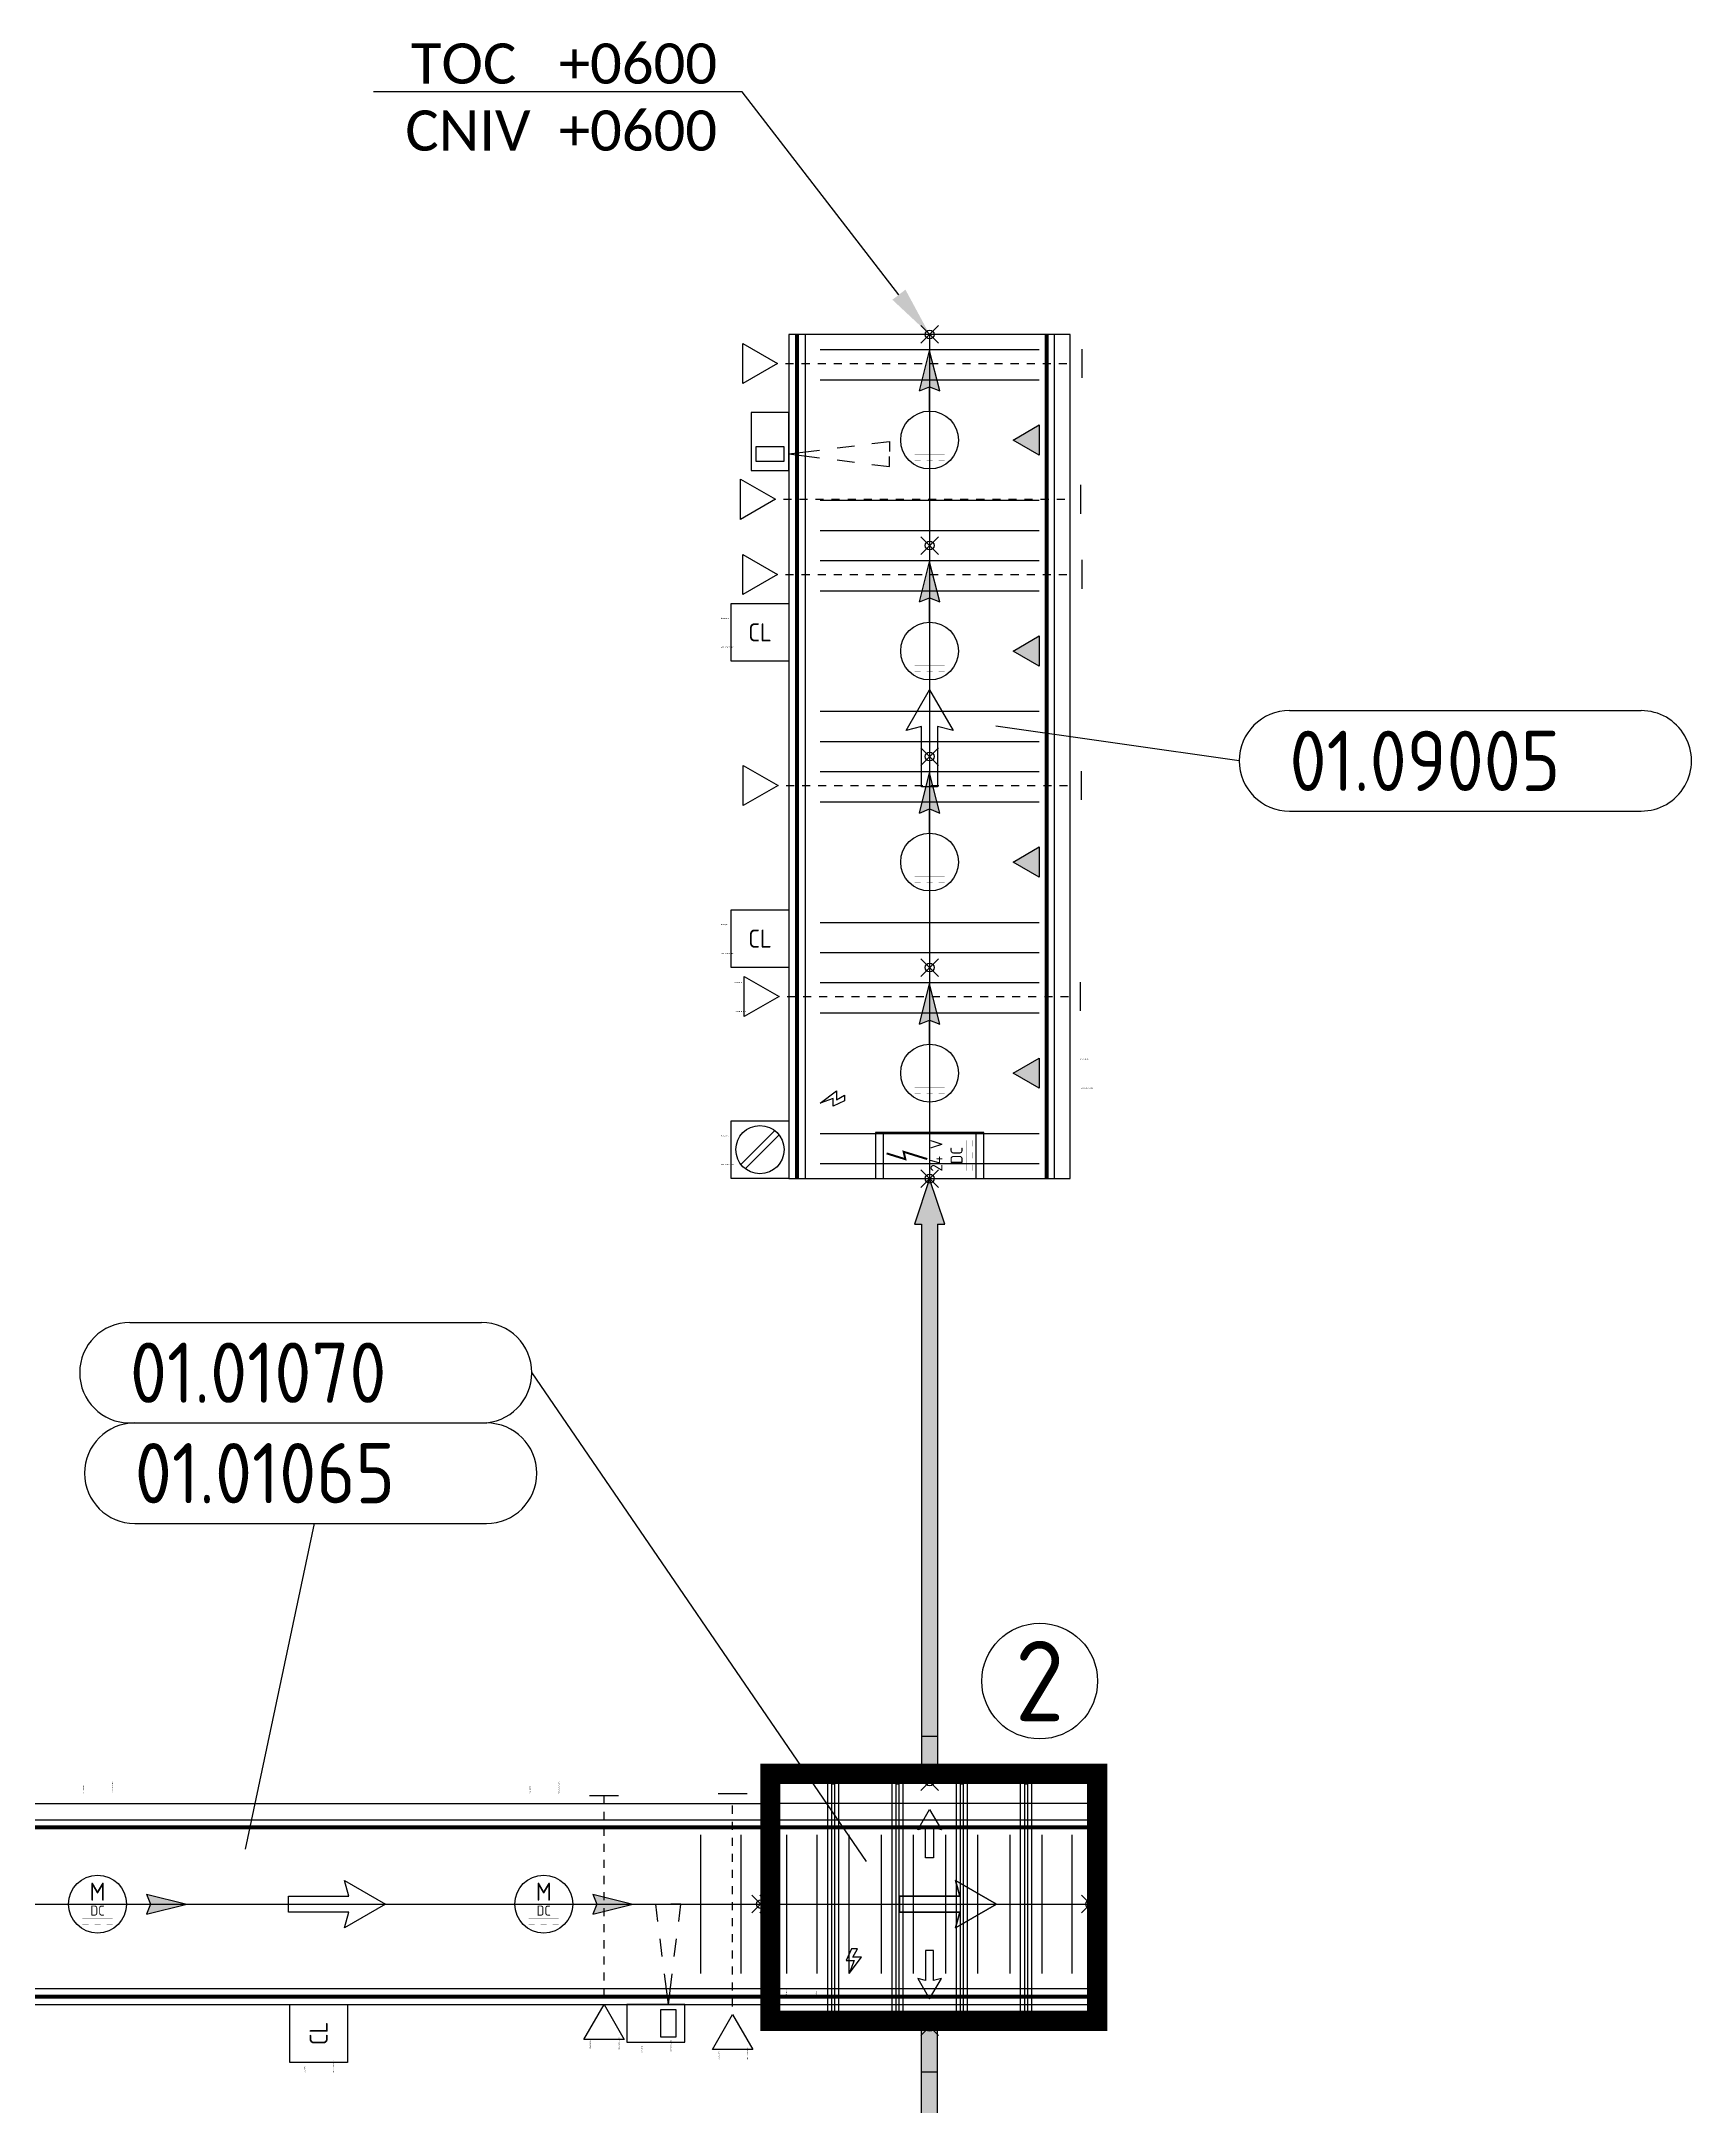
# Model space of a CAD drawing. Header units: millimetres. Extents: x -237058 to -184775, y -34272 to -10386.
# Drawn here: x -208904 to -204793, y -15525 to -10386 of the extents above; entities that cross this region are included whole.
import ezdxf
from ezdxf import colors
from ezdxf.entities.mleader import LeaderData, LeaderLine
from ezdxf.enums import TextEntityAlignment as Align
from ezdxf.math import Vec2, Vec3

# ---------------------------------------------------------------- set-up
doc = ezdxf.new("R2018")
doc.units = ezdxf.units.MM
doc.set_wipeout_variables(frame=1)
doc.header["$PDMODE"] = 35
doc.header["$PDSIZE"] = 22
for name, color, linetype in [('0_SA-Comp_230V', 7, 'Continuous'), ('0_SA-Comp_Connections_And_Zooms', 1, 'Continuous'), ('0_SA-Comp_ICE', 4, 'Continuous'), ('0_SA-Comp_Inther', 7, 'Continuous'), ('0_SA-Comp_Profinet', 7, 'Continuous'), ('0_TOC+0600_conv_ICE', 7, 'Continuous'), ('conv_accumulation', 3, 'Continuous'), ('conv_beltside', 74, 'Continuous'), ('conv_centerline', 140, 'Continuous'), ('conv_direction', 30, 'Continuous'), ('conv_e-side', 12, 'Continuous'), ('conv_nodes', 7, 'Continuous'), ('conv_POSNR', 3, 'Continuous'), ('conv_speeds', 7, 'Continuous'), ('conv_type', 7, 'Continuous'), ('Zoom_Window', 1, 'Continuous')]:
    doc.layers.add(name, color=color, linetype=linetype)
doc.layers.add('conv_textures', color=7, linetype='Continuous', true_color=0x5a6e7e)
doc.styles.add('ICE_25', font='calibri.ttf', dxfattribs={"height": 25})
doc.styles.add('Int_Kader_2.0', font='calibri.ttf', dxfattribs={"height": 2})
doc.styles.get("Standard").update_dxf_attribs({"font": 'isocp.shx'})

# ---------------------------------------------------------------- blocks, each defined once
blk = doc.blocks.new('ICE_sub-block_balloon_S')
at = {"layer": 'conv_POSNR'}
for p, q in [((-437.5, 125), (437.5, 125)), ((-437.5, -125), (437.5, -125))]:
    blk.add_line(p, q, dxfattribs=at)
for centre, start, end in [((-437.5, 0), 90, 270), ((437.5, 0), 270, 90)]:
    blk.add_arc(centre, 125, start, end, dxfattribs=at)
blk = doc.blocks.new('ICE_sub-block_direction')
at = {"layer": 'conv_direction'}
for p, q in [((75, 20), (64.6, 58.6)), ((64.6, 58.6), (166.2, 0)), ((-75, -20), (-75, 20)), ((-75, 20), (75, 20)), ((166.2, 0), (64.6, -58.6)), ((75, -20), (-75, -20)), ((64.6, -58.6), (75, -20))]:
    blk.add_line(p, q, dxfattribs=at)
blk = doc.blocks.new('ICE_sub-block_accumulation')
at = {"layer": 'conv_accumulation'}
h = blk.add_hatch(color=256, dxfattribs=at)
h.dxf.hatch_style = 1
h.paths.add_polyline_path([(0, 65), (-37.5, 0), (37.5, 0)])
for p, q in [((-37.5, 0), (0, 65)), ((0, 65), (37.5, 0)), ((37.5, 0), (-37.5, 0))]:
    blk.add_line(p, q, dxfattribs=at)
blk = doc.blocks.new('power_supply_sign')
blk.add_lwpolyline([(0, 0), (30.5, 40.8), (8.7, 40.8), (20.3, 60.9), (5.8, 60.9), (-7.4, 32.6), (11.9, 32.6)], close=True)
blk = doc.blocks.new('*U287')
for p, q in [((0, 350), (0, 310)), ((2100, 350), (0, 350)), ((0, 310), (0, -310)), ((2100, 310), (0, 310)), ((2100, 310), (2100, 350)), ((2100, -310), (2100, 310)), ((0, -310), (0, -350)), ((2100, -310), (0, -310)), ((0, -350), (2100, -350)), ((2100, -350), (2100, -310))]:
    blk.add_line(p, q)
at = {"layer": 'conv_beltside', "const_width": 10}
blk.add_lwpolyline([(0, -291.3), (2100, -291.3)], dxfattribs=at)
at = {"layer": 'conv_centerline'}
blk.add_line((2100, 0), (0, 0), dxfattribs=at)
at = {"layer": 'conv_e-side', "const_width": 10}
blk.add_lwpolyline([(0, 330), (2100, 330)], dxfattribs=at)
at = {"layer": 'conv_nodes'}
for p in [(0, 0), (525, 0), (1050, 0), (1575, 0), (2100, 0)]:
    blk.add_point(p, dxfattribs=at)
at = {"layer": 'conv_POSNR'}
blk.add_line((1039.3, -770.3), (1125.8, -164.6), dxfattribs=at)
at = {"layer": 'conv_textures'}
for p, q in [((37.5, 272.5), (37.5, -272.5)), ((112.5, 272.5), (112.5, -272.5)), ((412.5, 272.5), (412.5, -272.5)), ((487.5, 272.5), (487.5, -272.5)), ((562.5, 272.5), (562.5, -272.5)), ((637.5, 272.5), (637.5, -272.5)), ((937.5, 272.5), (937.5, -272.5)), ((1012.5, 272.5), (1012.5, -272.5)), ((1087.5, 272.5), (1087.5, -272.5)), ((1162.5, 272.5), (1162.5, -272.5)), ((1462.5, 272.5), (1462.5, -272.5)), ((1537.5, 272.5), (1537.5, -272.5)), ((1612.5, 272.5), (1612.5, -272.5)), ((1687.5, 272.5), (1687.5, -272.5)), ((1987.5, 272.5), (1987.5, -272.5)), ((2062.5, 272.5), (2062.5, -272.5))]:
    blk.add_line(p, q, dxfattribs=at)
at = {"xscale": -1, "rotation": 180}
blk.add_blockref('power_supply_sign', (187.5, 272.5), dxfattribs=at)
at = {"rotation": 270}
blk.add_blockref('ICE_sub-block_balloon_S', (1039.3, -1332.8), dxfattribs=at)
at = {"layer": 'conv_accumulation'}
for p in [(262.5, -272.5), (787.5, -272.5), (1312.5, -272.5), (1837.5, -272.5)]:
    blk.add_blockref('ICE_sub-block_accumulation', p, dxfattribs=at)
at = {"layer": 'conv_direction'}
blk.add_blockref('ICE_sub-block_direction', (1050, 0), dxfattribs=at)
blk.add_blockref('ICE_sub-block_direction', (1050, 0), dxfattribs=at)
at = {"layer": 'conv_POSNR', "flags": 8}
blk.add_attdef('position_number', (964.3, -895.3), '', height=150, rotation=270, dxfattribs=at)
at = {"layer": 'conv_speeds', "lineweight": 30, "flags": 2}
for tag, p in [('v', (37.5, 310)), ('a', (112.5, 310))]:
    blk.add_attdef(tag, text='', height=25, rotation=270, dxfattribs=at).set_placement(p, align=Align.MIDDLE_LEFT)
at = {"layer": 'conv_type', "style": 'ICE_25', "flags": 10}
blk.add_attdef('identifier', (15, -342.5), '', height=25, dxfattribs=at)
blk = doc.blocks.new('*U248')
for p, q in [((0, 250), (0, 210)), ((0, 210), (0, -210)), ((800, 210), (800, 250)), ((800, -210), (800, 210)), ((0, -210), (0, -250)), ((800, -250), (800, -210))]:
    blk.add_line(p, q)
for points in [[(173.5, -304), (146.5, -304), (146.5, 304), (173.5, 304)], [(333.5, -304), (306.5, -304), (306.5, 304), (333.5, 304)], [(493.5, -304), (466.5, -304), (466.5, 304), (493.5, 304)], [(653.5, -304), (626.5, -304), (626.5, 304), (653.5, 304)], [(731, -304), (704, -304), (704, 304), (731, 304)], [(731, -304), (704, -304), (704, 304), (731, 304)], [(731, -304), (704, -304), (704, 304), (731, 304)]]:
    blk.add_lwpolyline(points, close=True)
at = {"layer": 'conv_nodes'}
for p in [(400, 305), (0, 0), (800, 0), (400, -305)]:
    blk.add_point(p, dxfattribs=at)
at = {"layer": 'conv_POSNR'}
blk.add_line((-589.5, 1322), (242.2, 106.3), dxfattribs=at)
at = {"layer": 'conv_textures'}
for p, q in [((45, -172.5), (45, 172.5)), ((120, -172.5), (120, 172.5)), ((200, -172.5), (200, 172.5)), ((280, -172.5), (280, 172.5)), ((360, -172.5), (360, 172.5)), ((440, -172.5), (440, 172.5)), ((520, -172.5), (520, 172.5)), ((600, -172.5), (600, 172.5)), ((680, -172.5), (680, 172.5)), ((755, -172.5), (755, 172.5))]:
    blk.add_line(p, q, dxfattribs=at)
for points in [[(164, -298.7), (164, 298.7), (156, 298.7), (156, -298.7)], [(324, -298.7), (324, 298.7), (316, 298.7), (316, -298.7)], [(484, -298.7), (484, 298.7), (476, 298.7), (476, -298.7)], [(644, -298.7), (644, 298.7), (636, 298.7), (636, -298.7)], [(721.5, -298.7), (721.5, 298.7), (713.5, 298.7), (713.5, -298.7)], [(721.5, -298.7), (721.5, 298.7), (713.5, 298.7), (713.5, -298.7)], [(721.5, -298.7), (721.5, 298.7), (713.5, 298.7), (713.5, -298.7)]]:
    blk.add_lwpolyline(points, close=True, dxfattribs=at)
for name, p in [('ICE_sub-block_balloon_S', (-1152, 1322)), ('power_supply_sign', (200, -172.5))]:
    blk.add_blockref(name, p)
at = {"layer": 'conv_direction', "yscale": 0.5, "zscale": 0.5}
for p, xscale, rotation in [((400, 152.5), 0.5, 90.00000000000001), ((400, 152.5), 0.5, 90.00000000000001), ((400, -152.5), -0.5, 90), ((400, -152.5), -0.5, 90)]:
    blk.add_blockref('ICE_sub-block_direction', p, dxfattribs=dict(at, xscale=xscale, rotation=rotation))
at = {"layer": 'conv_direction', "xscale": -1, "rotation": 180}
blk.add_blockref('ICE_sub-block_direction', (400, 0), dxfattribs=at)
at = {"layer": 'conv_direction'}
blk.add_blockref('ICE_sub-block_direction', (400, 0), dxfattribs=at)
at = {"layer": 'conv_POSNR', "flags": 8}
blk.add_attdef('position_number', (-1589.5, 1247), '', height=150, dxfattribs=at)
at = {"layer": 'conv_speeds', "lineweight": 30, "flags": 2}
for tag, p in [('v', (45, -210)), ('a', (120, -210))]:
    blk.add_attdef(tag, text='', height=25, rotation=270, dxfattribs=at).set_placement(p, align=Align.MIDDLE_RIGHT)
at = {"layer": 'conv_type', "style": 'ICE_25', "flags": 10}
blk.add_attdef('identifier', (15, -242.5), '', height=25, dxfattribs=at)
blk.add_wipeout([(682.5, 304.5), (752.5, 304.5), (752.5, -304.5), (682.5, -304.5)])
for p, q in [((800, 250), (0, 250)), ((0, 210), (800, 210)), ((0, -210), (800, -210)), ((0, -250), (800, -250))]:
    blk.add_line(p, q)
at = {"layer": 'conv_beltside', "const_width": 10}
blk.add_lwpolyline([(800, 191.2), (0, 191.2)], dxfattribs=at)
at = {"layer": 'conv_centerline'}
blk.add_line((0, 0), (800, 0), dxfattribs=at)
at = {"layer": 'conv_e-side', "const_width": 10}
blk.add_lwpolyline([(0, -230), (800, -230)], dxfattribs=at)
blk = doc.blocks.new('*U255')
for p, q in [((0, 250), (2200, 250)), ((0, 210), (0, 250)), ((0, 210), (2200, 210)), ((0, -210), (0, 210)), ((2200, 250), (2200, 210)), ((2200, 250), (2220, 250)), ((2220, 210), (2200, 210)), ((2220, 250), (2220, 210)), ((2220, 210), (2220, -210)), ((0, -210), (2200, -210)), ((0, -250), (0, -210)), ((0, -250), (2200, -250)), ((2200, -210), (2200, -250)), ((2220, -210), (2200, -210)), ((2220, -250), (2200, -250)), ((2220, -210), (2220, -250))]:
    blk.add_line(p, q)
at = {"layer": 'conv_beltside', "const_width": 10}
for points in [[(0, 191.2), (2200, 191.2)], [(2200, 191.2), (2220, 191.2)]]:
    blk.add_lwpolyline(points, dxfattribs=at)
at = {"layer": 'conv_centerline'}
for p, q in [((0, 0), (2200, 0)), ((2200, 0), (2220, 0))]:
    blk.add_line(p, q, dxfattribs=at)
at = {"layer": 'conv_e-side', "const_width": 10}
for points in [[(0, -230), (2200, -230)], [(2200, -230), (2220, -230)]]:
    blk.add_lwpolyline(points, dxfattribs=at)
at = {"layer": 'conv_nodes'}
for p in [(0, 0), (2200, 0), (2220, 0)]:
    blk.add_point(p, dxfattribs=at)
at = {"layer": 'conv_POSNR'}
blk.add_line((1088.8, 947), (917.1, 137.1), dxfattribs=at)
at = {"layer": 'conv_textures'}
for p, q in [((50, 172.5), (50, -172.5)), ((150, 172.5), (150, -172.5)), ((2050, 172.5), (2050, -172.5)), ((2150, 172.5), (2150, -172.5))]:
    blk.add_line(p, q, dxfattribs=at)
for name, p in [('ICE_sub-block_balloon_S', (1080.1, 1072)), ('power_supply_sign', (200, -172.5))]:
    blk.add_blockref(name, p)
at = {"layer": 'conv_direction'}
blk.add_blockref('ICE_sub-block_direction', (1100, 0), dxfattribs=at)
blk.add_blockref('ICE_sub-block_direction', (1100, 0), dxfattribs=at)
at = {"layer": 'conv_POSNR', "flags": 8}
blk.add_attdef('position_number', (642.6, 997), '', height=150, dxfattribs=at)
at = {"layer": 'conv_speeds', "lineweight": 30, "flags": 2}
for tag, p in [('v', (50, -210)), ('a', (125, -210))]:
    blk.add_attdef(tag, text='', height=25, rotation=270, dxfattribs=at).set_placement(p, align=Align.MIDDLE_RIGHT)
at = {"layer": 'conv_type', "style": 'ICE_25', "flags": 10}
blk.add_attdef('identifier', (15, -242.5), '', height=25, dxfattribs=at)
blk = doc.blocks.new('*U214')
h = blk.add_hatch(color=256)
h.dxf.hatch_style = 1
h.paths.add_polyline_path([(-37.5, 1387.5), (-20, 1387.5), (-20, 112.5), (20, 112.5), (20, 1387.5), (37.5, 1387.5), (0, 1500)])
h = blk.add_hatch(color=256)
h.dxf.hatch_style = 1
h.paths.add_polyline_path([(-20, 0), (20, 0), (20, 112.5), (-20, 112.5)])
for p, q in [((0, 1500), (-37.5, 1387.5)), ((37.5, 1387.5), (0, 1500)), ((-37.5, 1387.5), (-20, 1387.5)), ((-20, 1387.5), (-20, 112.5)), ((20, 1387.5), (37.5, 1387.5)), ((20, 1387.5), (20, 112.5)), ((20, 112.5), (-20, 112.5)), ((-20, 112.5), (-20, 0)), ((20, 112.5), (20, 0)), ((-20, 0), (20, 0))]:
    blk.add_line(p, q)
blk = doc.blocks.new('*U113')
at = {"ltscale": 0.5}
blk.add_lwpolyline([(-72, 72), (72, 72), (72, -72), (-72, -72)], close=True, dxfattribs=at)
at = {"insert": (0, 0), "char_height": 45, "width": 90.621, "attachment_point": 5, "rotation": 270}
blk.add_mtext('\\pxqc;CL', dxfattribs=at)
at = {"lineweight": 30, "flags": 49}
for tag, p in [('EPLAN_REF', (-36, 97)), ('FUNC_REF', (36, 97))]:
    blk.add_attdef(tag, text='', height=50, rotation=270, dxfattribs=at).set_placement(p, align=Align.MIDDLE_RIGHT)
blk = doc.blocks.new('*U111')
at = {"color": 30, "true_color": 0xf8991e}
for points in [[(-57.5, -135), (57.5, -135), (57.5, 135), (-57.5, 135)], [(-57.5, 115), (57.5, 115), (57.5, 135), (-57.5, 135)], [(-57.5, -135), (57.5, -135), (57.5, -115), (-57.5, -115)]]:
    blk.add_lwpolyline(points, close=True, dxfattribs=at)
at = {"color": 3, "const_width": 5}
blk.add_lwpolyline([(5.2, 107), (-9.2, 60.4), (9.2, 64.6), (-9, 5.8)], dxfattribs=at)
at = {"ltscale": 0.5, "const_width": 1}
for points in [[(-37.5, -92), (37.5, -92)], [(-37.5, -107), (-22.5, -107)], [(-7.5, -107), (7.5, -107)], [(22.5, -107), (37.5, -107)]]:
    blk.add_lwpolyline(points, dxfattribs=at)
at = {"ltscale": 0.5, "insert": (0, -42), "char_height": 30, "attachment_point": 5}
blk.add_mtext_dynamic_manual_height_columns('\\pxqc;24 V\\PDC', width=115, gutter_width=6.25, heights=[0], dxfattribs=at)
at = {"lineweight": 30, "flags": 60}
for tag, p in [('EPLAN_REF', (-21.5, -375)), ('FUNC_REF', (50.5, -375))]:
    blk.add_attdef(tag, text='', height=50, rotation=270, dxfattribs=at).set_placement(p, align=Align.MIDDLE_LEFT)
blk = doc.blocks.new('*U114')
at = {"ltscale": 0.5}
blk.add_lwpolyline([(-72, 72), (72, 72), (72, -72), (-72, -72)], close=True, dxfattribs=at)
at = {"insert": (0, 0), "char_height": 45, "width": 90.621, "attachment_point": 5, "rotation": 270}
blk.add_mtext('\\pxqc;CL', dxfattribs=at)
at = {"lineweight": 30, "flags": 49}
for tag, p in [('EPLAN_REF', (-36, 97)), ('FUNC_REF', (36, 97))]:
    blk.add_attdef(tag, text='', height=50, rotation=270, dxfattribs=at).set_placement(p, align=Align.MIDDLE_RIGHT)
blk = doc.blocks.new('*U95')
at = {"ltscale": 0.5}
for p, q in [((-36, 749.2), (36, 749.2)), ((-50, -86.6), (0, 0)), ((0, 0), (50, -86.6)), ((50, -86.6), (-50, -86.6))]:
    blk.add_line(p, q, dxfattribs=at)
for p, q in [((0, 700), (0, 720)), ((0, 660), (0, 680)), ((0, 620), (0, 640)), ((0, 580), (0, 600)), ((0, 540), (0, 560)), ((0, 500), (0, 520)), ((0, 460), (0, 480)), ((0, 420), (0, 440)), ((0, 380), (0, 400)), ((0, 340), (0, 360)), ((0, 300), (0, 320)), ((0, 260), (0, 280)), ((0, 220), (0, 240)), ((0, 180), (0, 200)), ((0, 140), (0, 160)), ((0, 100), (0, 120)), ((0, 60), (0, 80)), ((0, 20), (0, 40))]:
    blk.add_line(p, q)
at = {"lineweight": 30, "flags": 42}
for tag, p in [('EPLAN_REF', (36, -111.6)), ('FUNC_REF', (-36, -111.6))]:
    blk.add_attdef(tag, text='', height=50, rotation=90, dxfattribs=at).set_placement(p, align=Align.MIDDLE_RIGHT)
blk = doc.blocks.new('*U94')
at = {"ltscale": 0.5}
for p, q in [((-36, 754.2), (36, 754.2)), ((-50, -86.6), (0, 0)), ((0, 0), (50, -86.6)), ((50, -86.6), (-50, -86.6))]:
    blk.add_line(p, q, dxfattribs=at)
for p, q in [((0, 700), (0, 720)), ((0, 660), (0, 680)), ((0, 620), (0, 640)), ((0, 580), (0, 600)), ((0, 540), (0, 560)), ((0, 500), (0, 520)), ((0, 460), (0, 480)), ((0, 420), (0, 440)), ((0, 380), (0, 400)), ((0, 340), (0, 360)), ((0, 300), (0, 320)), ((0, 260), (0, 280)), ((0, 220), (0, 240)), ((0, 180), (0, 200)), ((0, 140), (0, 160)), ((0, 100), (0, 120)), ((0, 60), (0, 80)), ((0, 20), (0, 40))]:
    blk.add_line(p, q)
at = {"lineweight": 30, "flags": 42}
for tag, p in [('EPLAN_REF', (36, -108.8)), ('FUNC_REF', (-36, -108.8))]:
    blk.add_attdef(tag, text='', height=50, rotation=90, dxfattribs=at).set_placement(p, align=Align.MIDDLE_RIGHT)
blk = doc.blocks.new('*U93')
at = {"ltscale": 0.5}
for p, q in [((-36, 756.7), (36, 756.7)), ((-50, -86.6), (0, 0)), ((0, 0), (50, -86.6)), ((50, -86.6), (-50, -86.6))]:
    blk.add_line(p, q, dxfattribs=at)
for p, q in [((0, 700), (0, 720)), ((0, 660), (0, 680)), ((0, 620), (0, 640)), ((0, 580), (0, 600)), ((0, 540), (0, 560)), ((0, 500), (0, 520)), ((0, 460), (0, 480)), ((0, 420), (0, 440)), ((0, 380), (0, 400)), ((0, 340), (0, 360)), ((0, 300), (0, 320)), ((0, 260), (0, 280)), ((0, 220), (0, 240)), ((0, 180), (0, 200)), ((0, 140), (0, 160)), ((0, 100), (0, 120)), ((0, 60), (0, 80)), ((0, 20), (0, 40))]:
    blk.add_line(p, q)
at = {"lineweight": 30, "flags": 42}
for tag, p in [('EPLAN_REF', (36, -111.6)), ('FUNC_REF', (-36, -111.6))]:
    blk.add_attdef(tag, text='', height=50, rotation=90, dxfattribs=at).set_placement(p, align=Align.MIDDLE_RIGHT)
blk = doc.blocks.new('*U112')
at = {"ltscale": 0.5}
h = blk.add_hatch(color=256, dxfattribs=at)
h.dxf.hatch_style = 1
h.paths.add_polyline_path([(132, 0), (122, -25), (222, 0), (122, 25)])
blk.add_line((72, 0), (132, 0))
for p, q in [((122, 25), (132, 0)), ((122, 25), (222, 0)), ((132, 0), (122, -25)), ((122, -25), (222, 0))]:
    blk.add_line(p, q, dxfattribs=at)
at = {"ltscale": 0.5, "const_width": 1}
for points in [[(-51, 37.5), (-51, 22.5)], [(-51, 7.5), (-51, -7.5)], [(-36, 37.5), (-36, -37.5)], [(-51, -22.5), (-51, -37.5)]]:
    blk.add_lwpolyline(points, dxfattribs=at)
blk.add_circle((0, 0), 72)
at = {"lineweight": 30}
for tag, p in [('EPLAN_REF', (-36, -375)), ('FUNC_REF', (36, -375))]:
    blk.add_attdef(tag, text='', height=50, rotation=270, dxfattribs=at).set_placement(p, align=Align.MIDDLE_LEFT)
blk = doc.blocks.new('*U115')
at = {"ltscale": 0.5}
h = blk.add_hatch(color=256, dxfattribs=at)
h.dxf.hatch_style = 1
h.paths.add_polyline_path([(132, 0), (122, -25), (222, 0), (122, 25)])
blk.add_line((72, 0), (132, 0))
for p, q in [((122, 25), (132, 0)), ((122, 25), (222, 0)), ((132, 0), (122, -25)), ((122, -25), (222, 0))]:
    blk.add_line(p, q, dxfattribs=at)
at = {"ltscale": 0.5, "const_width": 1}
for points in [[(-51, 37.5), (-51, 22.5)], [(-51, 7.5), (-51, -7.5)], [(-36, 37.5), (-36, -37.5)], [(-51, -22.5), (-51, -37.5)]]:
    blk.add_lwpolyline(points, dxfattribs=at)
blk.add_circle((0, 0), 72)
at = {"lineweight": 30}
for tag, p in [('EPLAN_REF', (-36, -375)), ('FUNC_REF', (36, -375))]:
    blk.add_attdef(tag, text='', height=50, rotation=270, dxfattribs=at).set_placement(p, align=Align.MIDDLE_LEFT)
blk = doc.blocks.new('*U116')
at = {"ltscale": 0.5}
h = blk.add_hatch(color=256, dxfattribs=at)
h.dxf.hatch_style = 1
h.paths.add_polyline_path([(132, 0), (122, -25), (222, 0), (122, 25)])
blk.add_line((72, 0), (132, 0))
for p, q in [((122, 25), (132, 0)), ((122, 25), (222, 0)), ((132, 0), (122, -25)), ((122, -25), (222, 0))]:
    blk.add_line(p, q, dxfattribs=at)
at = {"ltscale": 0.5, "const_width": 1}
for points in [[(-51, 37.5), (-51, 22.5)], [(-51, 7.5), (-51, -7.5)], [(-36, 37.5), (-36, -37.5)], [(-51, -22.5), (-51, -37.5)]]:
    blk.add_lwpolyline(points, dxfattribs=at)
blk.add_circle((0, 0), 72)
at = {"lineweight": 30, "flags": 39}
for tag, p in [('EPLAN_REF', (-36, -375)), ('FUNC_REF', (36, -375))]:
    blk.add_attdef(tag, text='', height=50, rotation=270, dxfattribs=at).set_placement(p, align=Align.MIDDLE_LEFT)
blk = doc.blocks.new('*U117')
at = {"ltscale": 0.5}
h = blk.add_hatch(color=256, dxfattribs=at)
h.dxf.hatch_style = 1
h.paths.add_polyline_path([(132, 0), (122, -25), (222, 0), (122, 25)])
blk.add_line((72, 0), (132, 0))
for p, q in [((122, 25), (132, 0)), ((122, 25), (222, 0)), ((132, 0), (122, -25)), ((122, -25), (222, 0))]:
    blk.add_line(p, q, dxfattribs=at)
at = {"ltscale": 0.5, "const_width": 1}
for points in [[(-51, 37.5), (-51, 22.5)], [(-51, 7.5), (-51, -7.5)], [(-36, 37.5), (-36, -37.5)], [(-51, -22.5), (-51, -37.5)]]:
    blk.add_lwpolyline(points, dxfattribs=at)
blk.add_circle((0, 0), 72)
at = {"lineweight": 30, "flags": 39}
for tag, p in [('EPLAN_REF', (-36, -375)), ('FUNC_REF', (36, -375))]:
    blk.add_attdef(tag, text='', height=50, rotation=270, dxfattribs=at).set_placement(p, align=Align.MIDDLE_LEFT)
blk = doc.blocks.new('*U110')
for p, q in [((36.8, -47.4), (-47.4, 36.8)), ((47.4, -36.8), (-36.8, 47.4))]:
    blk.add_line(p, q)
at = {"ltscale": 0.5}
blk.add_lwpolyline([(-72, 72), (72, 72), (72, -72), (-72, -72)], close=True, dxfattribs=at)
blk.add_circle((0, 0), 60)
at = {"lineweight": 30, "flags": 49}
for tag, p in [('EPLAN_REF', (-36, 97)), ('FUNC_REF', (36, 97))]:
    blk.add_attdef(tag, text='', height=50, rotation=270, dxfattribs=at).set_placement(p, align=Align.MIDDLE_RIGHT)
blk = doc.blocks.new('*U189')
for p, q in [((-296.9, 62.5), (-296.9, 37.5)), ((-253.5, 57.1), (-296.9, 62.5)), ((-166.6, 46.2), (-210.1, 51.6)), ((-296.9, 0), (-296.9, 25)), ((-253.5, 5.4), (-296.9, 0)), ((-166.6, 16.3), (-210.1, 10.9)), ((-46.9, 31.2), (-123.2, 40.8)), ((-46.9, 31.2), (-123.2, 21.7))]:
    blk.add_line(p, q)
for points in [[(46.9, -72), (46.9, 72), (-46.9, 72), (-46.9, -72)], [(-34.4, 50), (34.4, 50), (34.4, 12.5), (-34.4, 12.5)]]:
    blk.add_lwpolyline(points, close=True)
at = {"lineweight": 30}
for tag, p in [('EPLAN_REF', (71.9, 36)), ('FUNC_REF', (71.9, -36))]:
    blk.add_attdef(tag, text='', height=50, rotation=180, dxfattribs=at).set_placement(p, align=Align.MIDDLE_RIGHT)
blk = doc.blocks.new('*U191')
at = {"ltscale": 0.5}
for p, q in [((-50, 86.6), (50, 86.6)), ((0, 0), (-50, 86.6)), ((50, 86.6), (0, 0)), ((36, -758.8), (-36, -758.8))]:
    blk.add_line(p, q, dxfattribs=at)
for p, q in [((0, -20), (0, -40)), ((0, -60), (0, -80)), ((0, -100), (0, -120)), ((0, -140), (0, -160)), ((0, -180), (0, -200)), ((0, -220), (0, -240)), ((0, -260), (0, -280)), ((0, -300), (0, -320)), ((0, -340), (0, -360)), ((0, -380), (0, -400)), ((0, -420), (0, -440)), ((0, -460), (0, -480)), ((0, -500), (0, -520)), ((0, -540), (0, -560)), ((0, -580), (0, -600)), ((0, -620), (0, -640)), ((0, -660), (0, -680)), ((0, -700), (0, -720))]:
    blk.add_line(p, q)
at = {"lineweight": 30, "flags": 3}
for tag, p in [('EPLAN_REF', (-36, 111.6)), ('FUNC_REF', (36, 111.6))]:
    blk.add_attdef(tag, text='', height=50, rotation=270, dxfattribs=at).set_placement(p, align=Align.MIDDLE_RIGHT)
blk = doc.blocks.new('*U28')
blk.add_circle((0, 0), 144)
at = {"ltscale": 0.5}
blk.add_attdef('ZOOM_NR', text='', height=200, rotation=270, dxfattribs=at).set_placement((0, 0), align=Align.MIDDLE_CENTER)
blk = doc.blocks.new('*U48')
at = {"ltscale": 0.5}
for p, q in [((-36, 550), (36, 550)), ((-50, -86.6), (0, 0)), ((0, 0), (50, -86.6)), ((50, -86.6), (-50, -86.6))]:
    blk.add_line(p, q, dxfattribs=at)
for p, q in [((0, 500), (0, 520)), ((0, 460), (0, 480)), ((0, 420), (0, 440)), ((0, 380), (0, 400)), ((0, 340), (0, 360)), ((0, 300), (0, 320)), ((0, 260), (0, 280)), ((0, 220), (0, 240)), ((0, 180), (0, 200)), ((0, 140), (0, 160)), ((0, 100), (0, 120)), ((0, 60), (0, 80)), ((0, 20), (0, 40))]:
    blk.add_line(p, q)
at = {"lineweight": 30, "flags": 42}
for tag, p in [('EPLAN_REF', (36, -111.6)), ('FUNC_REF', (-36, -111.6))]:
    blk.add_attdef(tag, text='', height=50, rotation=90, dxfattribs=at).set_placement(p, align=Align.MIDDLE_RIGHT)
blk = doc.blocks.new('*U47')
at = {"ltscale": 0.5}
blk.add_lwpolyline([(-72, 72), (72, 72), (72, -72), (-72, -72)], close=True, dxfattribs=at)
at = {"insert": (0, 0), "char_height": 45, "width": 90.621, "attachment_point": 5, "rotation": 90}
blk.add_mtext('\\pxqc;CL', dxfattribs=at)
at = {"lineweight": 30, "flags": 14}
for tag, p in [('FUNC_REF', (-36, -97)), ('EPLAN_REF', (36, -97))]:
    blk.add_attdef(tag, text='', height=50, rotation=90, dxfattribs=at).set_placement(p, align=Align.MIDDLE_RIGHT)
blk = doc.blocks.new('*U293')
at = {"ltscale": 0.5}
h = blk.add_hatch(color=256, dxfattribs=at)
h.dxf.hatch_style = 1
h.paths.add_polyline_path([(132, 0), (122, -25), (222, 0), (122, 25)])
blk.add_line((72, 0), (132, 0))
for p, q in [((122, 25), (132, 0)), ((122, 25), (222, 0)), ((132, 0), (122, -25)), ((122, -25), (222, 0))]:
    blk.add_line(p, q, dxfattribs=at)
at = {"ltscale": 0.5, "const_width": 1}
for points in [[(-37.5, -36), (37.5, -36)], [(-37.5, -51), (-22.5, -51)], [(-7.5, -51), (7.5, -51)], [(22.5, -51), (37.5, -51)]]:
    blk.add_lwpolyline(points, dxfattribs=at)
blk.add_circle((0, 0), 72)
at = {"ltscale": 0.5, "attachment_point": 5}
for s, insert, char_height in [('\\pxqc;M', (0, 31), 45), ('\\pxqc;DC', (0, -16), 25)]:
    blk.add_mtext_dynamic_manual_height_columns(s, width=43.774, gutter_width=6.25, heights=[0], dxfattribs=dict(at, insert=insert, char_height=char_height))
at = {"lineweight": 30, "flags": 8}
for tag, p in [('FUNC_REF', (-36, 275)), ('EPLAN_REF', (36, 275))]:
    blk.add_attdef(tag, text='', height=50, rotation=90, dxfattribs=at).set_placement(p, align=Align.MIDDLE_LEFT)
blk = doc.blocks.new('*U187')
for p, q in [((46.9, -31.3), (123.2, -21.7)), ((46.9, -31.3), (123.2, -40.8)), ((166.6, -16.3), (210.1, -10.9)), ((166.6, -46.2), (210.1, -51.6)), ((253.5, -5.4), (296.9, 0)), ((296.9, 0), (296.9, -25)), ((296.9, -62.5), (296.9, -37.5)), ((253.5, -57.1), (296.9, -62.5))]:
    blk.add_line(p, q)
for points in [[(-46.9, 72), (-46.9, -72), (46.9, -72), (46.9, 72)], [(34.4, -50), (-34.4, -50), (-34.4, -12.5), (34.4, -12.5)]]:
    blk.add_lwpolyline(points, close=True)
at = {"lineweight": 30, "flags": 72}
for tag, p in [('FUNC_REF', (-71.9, 36)), ('EPLAN_REF', (-71.9, -36))]:
    blk.add_attdef(tag, text='', height=50, rotation=360, dxfattribs=at).set_placement(p, align=Align.MIDDLE_RIGHT)
blk = doc.blocks.new('*U188')
at = {"ltscale": 0.5}
for p, q in [((-36, 520), (36, 520)), ((-50, -86.6), (0, 0)), ((0, 0), (50, -86.6)), ((50, -86.6), (-50, -86.6))]:
    blk.add_line(p, q, dxfattribs=at)
for p, q in [((0, 500), (0, 520)), ((0, 460), (0, 480)), ((0, 420), (0, 440)), ((0, 380), (0, 400)), ((0, 340), (0, 360)), ((0, 300), (0, 320)), ((0, 260), (0, 280)), ((0, 220), (0, 240)), ((0, 180), (0, 200)), ((0, 140), (0, 160)), ((0, 100), (0, 120)), ((0, 60), (0, 80)), ((0, 20), (0, 40))]:
    blk.add_line(p, q)
at = {"lineweight": 30, "flags": 22}
for tag, p in [('EPLAN_REF', (36, -111.6)), ('FUNC_REF', (-36, -111.6))]:
    blk.add_attdef(tag, text='', height=50, rotation=90, dxfattribs=at).set_placement(p, align=Align.MIDDLE_RIGHT)
blk = doc.blocks.new('*U297')
h = blk.add_hatch(color=256)
h.dxf.hatch_style = 1
h.paths.add_polyline_path([(20, 0), (-20, 0), (-20, -112.5), (20, -112.5)])
h = blk.add_hatch(color=256)
h.dxf.hatch_style = 1
h.paths.add_polyline_path([(37.5, -868.3), (20, -868.3), (20, -112.5), (-20, -112.5), (-20, -868.3), (-37.5, -868.3), (0, -980.8)])
for p, q in [((20, 0), (-20, 0)), ((20, -112.5), (20, 0)), ((-20, -112.5), (-20, 0)), ((-20, -868.3), (-20, -112.5)), ((-20, -112.5), (20, -112.5)), ((20, -868.3), (20, -112.5)), ((-20, -868.3), (-37.5, -868.3)), ((-37.5, -868.3), (0, -980.8)), ((0, -980.8), (37.5, -868.3)), ((37.5, -868.3), (20, -868.3))]:
    blk.add_line(p, q)

msp = doc.modelspace()

# ---------------------------------------------------------------- block references
at = {"layer": '0_SA-Comp_230V'}
ref = msp.add_blockref('*U110', (-207116.1, -13143.7), dxfattribs=dict(at, rotation=90))
lines = msp.add_mtext('MS0109005', dxfattribs={"layer": '0', "insert": (-207213.1, -13107.7), "char_height": 2.5, "attachment_point": 1})
ref.add_attrib('FUNC_REF', '', (-207213.1, -13107.7), dxfattribs={"flags": 70}).embed_mtext(lines)
lines = msp.add_mtext('=Z01+09005-300S4', dxfattribs={"layer": '0', "insert": (-207213.1, -13179.7), "char_height": 2.5, "attachment_point": 1})
ref.add_attrib('EPLAN_REF', '', (-207213.1, -13179.7), dxfattribs={"flags": 70}).embed_mtext(lines)
at = {"layer": '0_SA-Comp_230V', "rotation": 90}
msp.add_blockref('*U111', (-206694.1, -13158.2), dxfattribs=at)
at = {"layer": '0_SA-Comp_ICE'}
for name, p, rotation in [('*U93', (-207072.5, -11187.8), 269.9999999999997), ('*U117', (-206694.1, -11378.2), 90), ('*U93', (-207072.5, -11712.7), 269.9999999999997), ('*U116', (-206694.1, -11903.2), 90), ('*U94', (-207071.2, -12237.7), 269.9999999999995), ('*U115', (-206694.1, -12428.2), 90)]:
    msp.add_blockref(name, p, dxfattribs=dict(at, rotation=rotation))
ref = msp.add_blockref('*U95', (-207068.7, -12762.7), dxfattribs=dict(at, rotation=270))
lines = msp.add_mtext('S1_0109005', dxfattribs={"layer": '0', "insert": (-207180.3, -12726.7), "char_height": 2.5, "attachment_point": 1})
ref.add_attrib('FUNC_REF', '', (-207180.3, -12726.7), dxfattribs={"flags": 66}).embed_mtext(lines)
lines = msp.add_mtext('=Z01+09005-503B2', dxfattribs={"layer": '0', "insert": (-207180.3, -12798.7), "char_height": 2.5, "attachment_point": 1})
ref.add_attrib('EPLAN_REF', '', (-207180.3, -12798.7), dxfattribs={"flags": 66}).embed_mtext(lines)
ref = msp.add_blockref('*U112', (-206694.1, -12953.2), dxfattribs=dict(at, rotation=90))
lines = msp.add_mtext('M1_0109005', dxfattribs={"layer": '0', "insert": (-206319.1, -12917.2), "char_height": 2.5, "attachment_point": 1})
ref.add_attrib('FUNC_REF', '', (-206319.1, -12917.2), dxfattribs={"flags": 64}).embed_mtext(lines)
lines = msp.add_mtext('=Z01+09005-502M2', dxfattribs={"layer": '0', "insert": (-206319.1, -12989.2), "char_height": 2.5, "attachment_point": 1})
ref.add_attrib('EPLAN_REF', '', (-206319.1, -12989.2), dxfattribs={"flags": 64}).embed_mtext(lines)
at = {"layer": '0_SA-Comp_Inther', "rotation": 89.99999999999999}
msp.add_blockref('*U191', (-207077.9, -11525.7), dxfattribs=at)
at = {"layer": '0_SA-Comp_Profinet', "rotation": 180}
msp.add_blockref('*U189', (-207091, -11381.7), dxfattribs=at)
at = {"layer": '0_SA-Comp_Profinet'}
ref = msp.add_blockref('*U114', (-207116.1, -11856.7), dxfattribs=dict(at, rotation=90))
lines = msp.add_mtext('cl0109005_2', dxfattribs={"layer": '0', "insert": (-207213.1, -11820.7), "char_height": 2.5, "attachment_point": 1})
ref.add_attrib('FUNC_REF', '', (-207213.1, -11820.7), dxfattribs={"flags": 70}).embed_mtext(lines)
lines = msp.add_mtext('=Z01+09005-511U2', dxfattribs={"layer": '0', "insert": (-207213.1, -11892.7), "char_height": 2.5, "attachment_point": 1})
ref.add_attrib('EPLAN_REF', '', (-207213.1, -11892.7), dxfattribs={"flags": 70}).embed_mtext(lines)
ref = msp.add_blockref('*U113', (-207116.1, -12618.7), dxfattribs=dict(at, rotation=90))
lines = msp.add_mtext('cl0109005_1', dxfattribs={"layer": '0', "insert": (-207213.1, -12582.7), "char_height": 2.5, "attachment_point": 1})
ref.add_attrib('FUNC_REF', '', (-207213.1, -12582.7), dxfattribs={"flags": 70}).embed_mtext(lines)
lines = msp.add_mtext('=Z01+09005-501U2', dxfattribs={"layer": '0', "insert": (-207213.1, -12654.7), "char_height": 2.5, "attachment_point": 1})
ref.add_attrib('EPLAN_REF', '', (-207213.1, -12654.7), dxfattribs={"flags": 70}).embed_mtext(lines)
at = {"layer": '0_TOC+0600_conv_ICE'}
ref = msp.add_blockref('*U287', (-206694.1, -13215.7), dxfattribs=dict(at, rotation=89.99999999999999))
ref.add_attrib('position_number', '01.09005', (-205798.8, -12251.4), dxfattribs={"layer": 'conv_POSNR', "height": 150})
ref = msp.add_blockref('*U248', (-207094.1, -15020.7), dxfattribs=at)
ref.add_attrib('position_number', '01.01070', (-208683.6, -13773.6), dxfattribs={"layer": 'conv_POSNR', "height": 150})
lines = msp.add_mtext('v = 0.50 (m/s)', dxfattribs={"layer": 'conv_speeds', "insert": (-207049.1, -15230.7), "char_height": 2.5, "attachment_point": 1, "rotation": 270})
ref.add_attrib('v', '', (-207049.1, -15230.7), dxfattribs={"flags": 2}).embed_mtext(lines)
lines = msp.add_mtext('a = 1.0 (m/s²)', dxfattribs={"layer": 'conv_speeds', "insert": (-206974.1, -15230.7), "char_height": 2.5, "attachment_point": 1, "rotation": 270})
ref.add_attrib('a', '', (-206974.1, -15230.7), dxfattribs={"flags": 2}).embed_mtext(lines)

# ---------------------------------------------------------------- leaders
ml = msp.add_multileader_mtext('Standard', dxfattribs=at)
ml.set_content('TOC  ^I+0600^JCNIV  +0600', color=256, style='Int_Kader_2.0')
ml.set_leader_properties(color=256)
ml.build(insert=Vec2(0, 0))
ml.multileader.update_dxf_attribs({"text_right_attachment_type": 6, "dogleg_length": 1, "arrow_head_size": 125, "scale": 50})
ctx = ml.context
ctx.base_point, ctx.scale, ctx.char_height, ctx.arrow_head_size, ctx.landing_gap_size, ctx.plane_origin = Vec3(-208022.4, -10442.3), 50, 100, 125, 12.5, Vec3(-206690.4, -11113.8)
ctx.right_attachment, ctx.text_align_type = 6, 2
notes = []
notes.append((ctx, [(1, (1, 1, 0), (-207160.4, -10511.6), (-1, 0), 50, [(0, [(-206694.1, -11115.7)], 0, [])])]))
ctx.mtext.insert, ctx.mtext.alignment, ctx.mtext.flow_direction = Vec3(-207222.9, -10391.6), 3, 5
for ctx, leaders in notes:
    for number, flags, end, landing, length, lines in leaders:
        leader = LeaderData()
        leader.index, (leader.has_last_leader_line, leader.has_dogleg_vector, leader.attachment_direction) = number, flags
        leader.last_leader_point, leader.dogleg_vector, leader.dogleg_length = Vec3(end), Vec3(landing), length
        for number, points, colour, breaks in lines:
            line = LeaderLine()
            line.index, line.vertices, line.color, line.breaks = number, Vec3.list(points), colors.encode_raw_color(colour), breaks
            leader.lines.append(line)
        ctx.leaders.append(leader)

# ---------------------------------------------------------------- next in the draw order: linework, layer by layer
at = {"layer": 'Zoom_Window', "const_width": 50}
msp.add_lwpolyline([(-207090.4, -14696.5), (-206277.2, -14696.5), (-206277.2, -15311), (-207090.4, -15311)], close=True, dxfattribs=at)

# ---------------------------------------------------------------- next in the draw order: block references
at = {"layer": '0_SA-Comp_Connections_And_Zooms'}
for name, p in [('*U214', (-206694.1, -14716.2)), ('*U297', (-206694.1, -15325.7))]:
    msp.add_blockref(name, p, dxfattribs=at)
at = {"layer": '0_SA-Comp_Connections_And_Zooms', "rotation": 90}
msp.add_blockref('*U28', (-206420.3, -14465.7), dxfattribs=at).add_auto_attribs({'ZOOM_NR': '2'})
at = {"layer": '0_SA-Comp_ICE'}
ref = msp.add_blockref('*U293', (-208764.1, -15020.7), dxfattribs=at)
lines = msp.add_mtext('M1_0101065', dxfattribs={"layer": '0', "insert": (-208800.1, -14745.7), "char_height": 2.5, "attachment_point": 1, "rotation": 90})
ref.add_attrib('FUNC_REF', '', (-208800.1, -14745.7), dxfattribs={"flags": 8}).embed_mtext(lines)
lines = msp.add_mtext('=Z01+01065-502M2', dxfattribs={"layer": '0', "insert": (-208728.1, -14745.7), "char_height": 2.5, "attachment_point": 1, "rotation": 90})
ref.add_attrib('EPLAN_REF', '', (-208728.1, -14745.7), dxfattribs={"flags": 8}).embed_mtext(lines)
ref = msp.add_blockref('*U293', (-207654.1, -15020.7), dxfattribs=at)
lines = msp.add_mtext('M2_0101065', dxfattribs={"layer": '0', "insert": (-207690.1, -14745.7), "char_height": 2.5, "attachment_point": 1, "rotation": 90})
ref.add_attrib('FUNC_REF', '', (-207690.1, -14745.7), dxfattribs={"flags": 8}).embed_mtext(lines)
lines = msp.add_mtext('=Z01+01065-502M7', dxfattribs={"layer": '0', "insert": (-207618.1, -14745.7), "char_height": 2.5, "attachment_point": 1, "rotation": 90})
ref.add_attrib('EPLAN_REF', '', (-207618.1, -14745.7), dxfattribs={"flags": 8}).embed_mtext(lines)
ref = msp.add_blockref('*U48', (-207184.1, -15295.7), dxfattribs=at)
lines = msp.add_mtext('END0101065', dxfattribs={"layer": '0', "insert": (-207220.1, -15407.3), "char_height": 2.5, "attachment_point": 1, "rotation": 90})
ref.add_attrib('FUNC_REF', '', (-207220.1, -15407.3), dxfattribs={"flags": 42}).embed_mtext(lines)
lines = msp.add_mtext('=Z01+01065-503B2', dxfattribs={"layer": '0', "insert": (-207148.1, -15407.3), "char_height": 2.5, "attachment_point": 1, "rotation": 90})
ref.add_attrib('EPLAN_REF', '', (-207148.1, -15407.3), dxfattribs={"flags": 42}).embed_mtext(lines)
at = {"layer": '0_SA-Comp_Inther'}
ref = msp.add_blockref('*U188', (-207504.1, -15270.7), dxfattribs=at)
lines = msp.add_mtext('TRG_sc0101065', dxfattribs={"layer": '0', "insert": (-207540.1, -15382.3), "char_height": 2.5, "attachment_point": 1, "rotation": 90})
ref.add_attrib('FUNC_REF', '', (-207540.1, -15382.3), dxfattribs={"flags": 14}).embed_mtext(lines)
lines = msp.add_mtext('=Z01+01065-100B0', dxfattribs={"layer": '0', "insert": (-207468.1, -15382.3), "char_height": 2.5, "attachment_point": 1, "rotation": 90})
ref.add_attrib('EPLAN_REF', '', (-207468.1, -15382.3), dxfattribs={"flags": 14}).embed_mtext(lines)
at = {"layer": '0_SA-Comp_Profinet'}
ref = msp.add_blockref('*U187', (-207375.4, -15317.5), dxfattribs=dict(at, rotation=89.99999999999999))
lines = msp.add_mtext('sc0101065', dxfattribs={"layer": '0', "insert": (-207411.4, -15389.4), "char_height": 2.5, "attachment_point": 1, "rotation": 90})
ref.add_attrib('FUNC_REF', '', (-207411.4, -15389.4), dxfattribs={"flags": 50}).embed_mtext(lines)
lines = msp.add_mtext('=Z01+01065-130U1', dxfattribs={"layer": '0', "insert": (-207339.4, -15389.4), "char_height": 2.5, "attachment_point": 1, "rotation": 90})
ref.add_attrib('EPLAN_REF', '', (-207339.4, -15389.4), dxfattribs={"flags": 50}).embed_mtext(lines)
ref = msp.add_blockref('*U47', (-208214.1, -15342.7), dxfattribs=at)
lines = msp.add_mtext('cl0101065', dxfattribs={"layer": '0', "insert": (-208250.1, -15439.7), "char_height": 2.5, "attachment_point": 1, "rotation": 90})
ref.add_attrib('FUNC_REF', '', (-208250.1, -15439.7), dxfattribs={"flags": 14}).embed_mtext(lines)
lines = msp.add_mtext('=Z01+01065-501U2', dxfattribs={"layer": '0', "insert": (-208178.1, -15439.7), "char_height": 2.5, "attachment_point": 1, "rotation": 90})
ref.add_attrib('EPLAN_REF', '', (-208178.1, -15439.7), dxfattribs={"flags": 14}).embed_mtext(lines)
at = {"layer": '0_TOC+0600_conv_ICE'}
ref = msp.add_blockref('*U255', (-209314.1, -15020.7), dxfattribs=at)
ref.add_attrib('position_number', '01.01065', (-208671.5, -14023.6), dxfattribs={"layer": 'conv_POSNR', "height": 150})
lines = msp.add_mtext('v = 0.50 (m/s)', dxfattribs={"layer": 'conv_speeds', "insert": (-209264.1, -15230.7), "char_height": 2.5, "attachment_point": 1, "rotation": 270})
ref.add_attrib('v', '', (-209264.1, -15230.7), dxfattribs={"flags": 2}).embed_mtext(lines)
lines = msp.add_mtext('a = 1.0 (m/s²)', dxfattribs={"layer": 'conv_speeds', "insert": (-209189.1, -15230.7), "char_height": 2.5, "attachment_point": 1, "rotation": 270})
ref.add_attrib('a', '', (-209189.1, -15230.7), dxfattribs={"flags": 2}).embed_mtext(lines)

doc.saveas('drawing.dxf')
